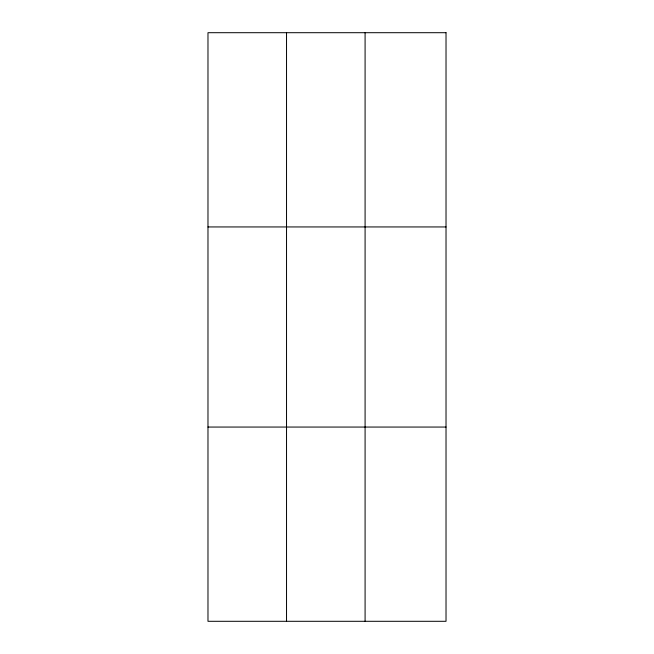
<?xml version="1.0" encoding="UTF-8"?>
<svg xmlns="http://www.w3.org/2000/svg" width="654" height="654" viewBox="0 0 654 654"><rect width="100%" height="100%" fill="white"/><g stroke="black" fill="none" stroke-linecap="round" stroke-linejoin="round"><path stroke-width="0.98" d="M286.534 621.3L286.534 32.7M365.087 621.3L365.087 32.7M207.98 226.938L446.02 226.938M207.98 427.062L446.02 427.062M446.02 32.7L446.02 621.3L207.98 621.3L207.98 32.7L446.02 32.7"/></g></svg>
